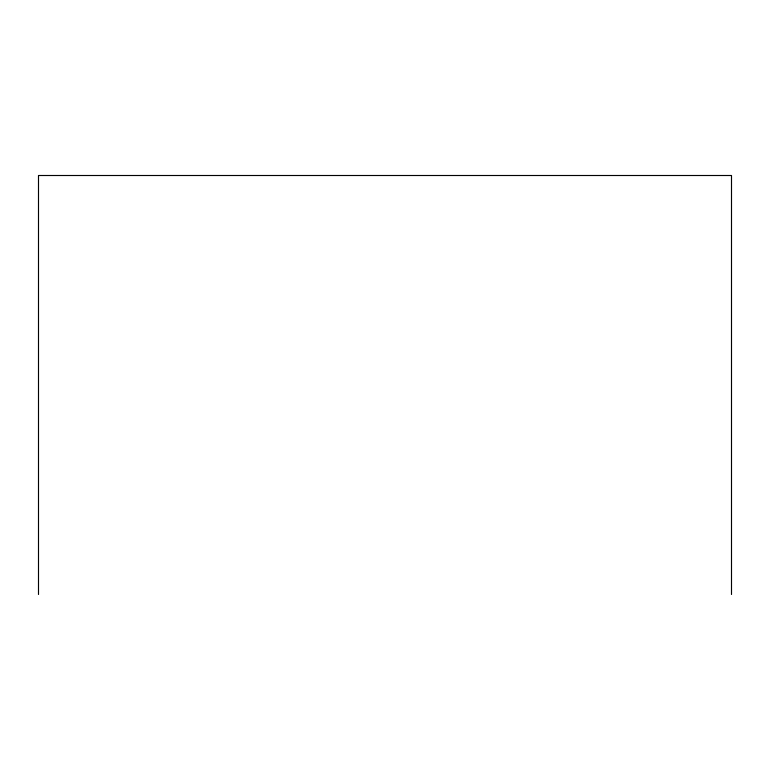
<?xml version="1.0" encoding="UTF-8"?>
<svg xmlns="http://www.w3.org/2000/svg" width="770" height="770" viewBox="0 0 770 770"><rect width="100%" height="100%" fill="white"/><g stroke="black" fill="none" stroke-linecap="round" stroke-linejoin="round"><path stroke-width="1.16" d="M731.5 594.498L731.5 175.502L38.5 175.502L38.5 594.498"/></g></svg>
